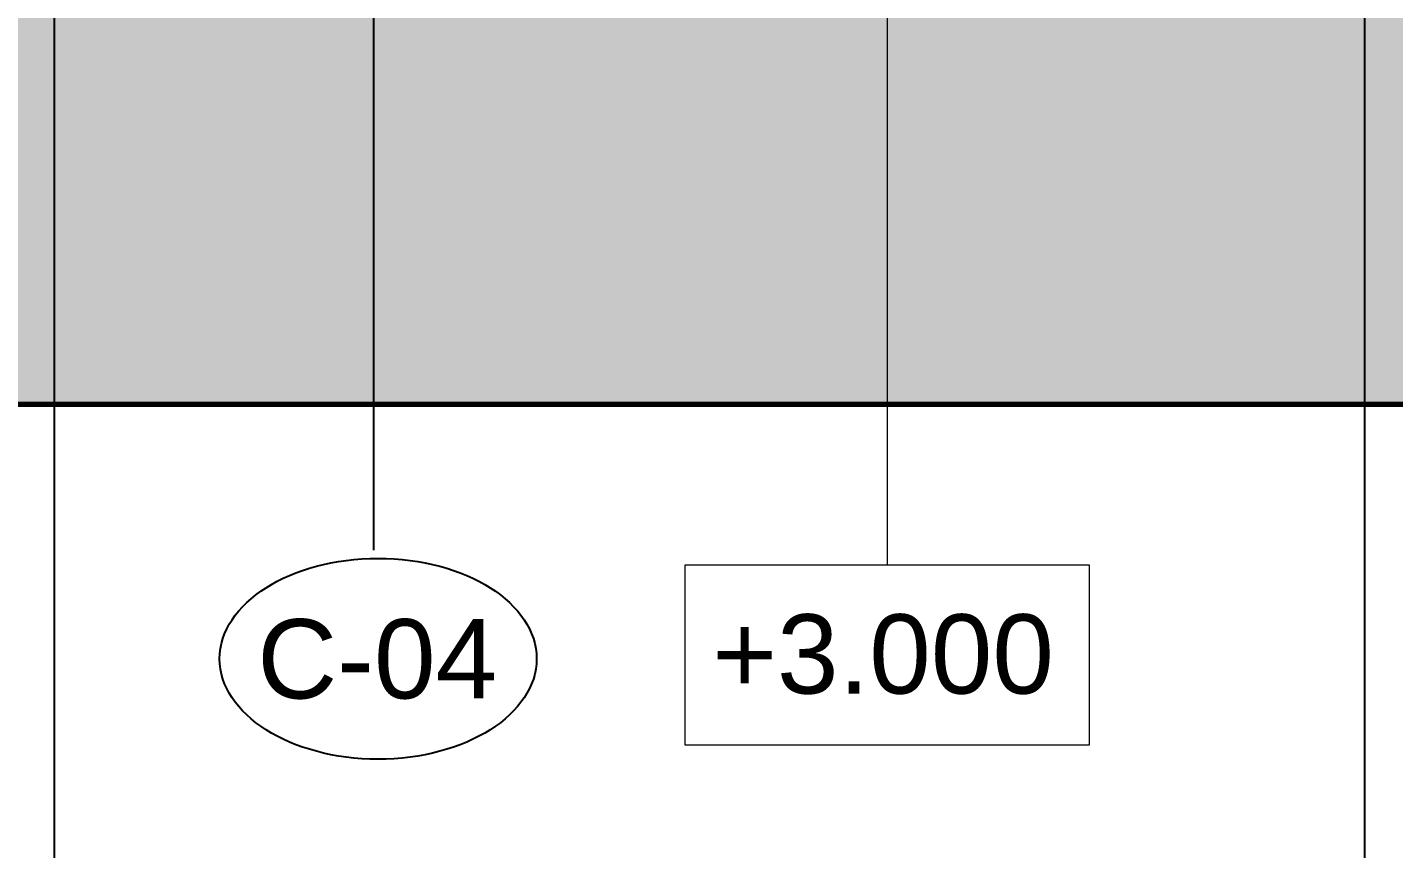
# Model space of a CAD drawing. Header units: millimetres. Extents: x -920231 to -841213, y -17301 to 22361.
# Drawn here: x -854864 to -849691, y -7722 to -4614 of the extents above; entities that cross this region are included whole.
import ezdxf

# ---------------------------------------------------------------- set-up
doc = ezdxf.new("R2010")
doc.units = ezdxf.units.MM
for name, color, linetype, lineweight in [('A-ANNO-NOTE', 3, 'Continuous', 25), ('A-ROOM-IDEN', 3, 'Continuous', 25), ('A-WALL', 5, 'Continuous', 35), ('A-WALL-PATT', 1, 'Continuous', 35), ('G-ANNO-TEXT', 3, 'Continuous', 9)]:
    doc.layers.add(name, color=color, linetype=linetype, lineweight=lineweight)
doc.styles.add('Arial_2', font='arial.ttf', dxfattribs={"height": 300})

# ---------------------------------------------------------------- blocks, each defined once
blk = doc.blocks.new('DPA_TAG Room-Ceiling - STANDARD-8527542-4230-01 ENLARGED MULTI-PURPOSE LEVEL - REFLECTED CEILING PLAN - SHEET 1')
at = {"layer": 'A-ROOM-IDEN'}
blk.add_ellipse((0, 0), major_axis=(-6, 0), ratio=0.633333, dxfattribs=at)

msp = doc.modelspace()

# ---------------------------------------------------------------- hatches: boundary and pattern name
at = {"layer": 'A-WALL-PATT', "lineweight": 9}
h = msp.add_hatch(dxfattribs=at)
h.set_pattern_fill('FP_1', color=256, style=0, pattern_type=2)
h.set_pattern_definition([(50, (0, 0), (728.7365, -63.75582), [76.2, -838.2]), (355, (0, 0), (-140.9716, 764.2276), [60.96, -670.56]), (100.451, (60.7, -5.3), (587.77, 700.46675), [64.76, -712.36]), (46.184, (0, 203.2), (1084.3162, -168.171), [114.3, -1257.3]), (96.636, (90.4, 189.2), (949.6099, 989.7098), [97.14, -1068.54]), (351.184, (0, 203.2), (949.6206, 989.7012), [91.44, -1005.84]), (21, (101.6, 152.4), (606.45787, -409.06057), [76.2, -838.2]), (326, (101.6, 152.4), (247.20834, 736.7529), [60.96, -670.56]), (71.451, (152.14, 118.3), (853.66825, 327.68547), [64.76, -712.36]), (37.5, (0, 0), (12.35469, 338.22012), [33.528, -628.904, 33.528, -647.192, -673.1]), (37.5, (0, 0), (12.35469, 338.22012), [-1343.152, 33.528, -639.572]), (7.5, (0, 0), (267.27887, 400.72213), [33.528, -354.584, 33.528, -613.664, -256.54]), (7.5, (0, 0), (267.27887, 400.72213), [-1035.304, 33.528, -223.012]), (327.5, (-226.57, 0), (542.36333, -22.915345), [33.528, -220.472, 33.528, -758.952, -1051.56]), (327.5, (-226.57, 0), (542.36333, -22.915345), [-1046.48, 33.528, -1018.032]), (317.5, (-328.17, 0), (592.51696, 101.7071), [33.528, -296.672, 33.528, -492.76, -746.76]), (317.5, (-328.17, 0), (592.51696, 101.7071), [-856.488, 33.528, -713.232])])
h.paths.add_polyline_path([(-846107.8, -6041), (-846107.8, -4541), (-868780.5, -4541), (-868780.5, -6041), (-847419.1, -6041)])

# ---------------------------------------------------------------- linework, layer by layer
at = {"layer": 'A-ANNO-NOTE'}
msp.add_line((-854763.3, 3324.6), (-854763.3, -9727.5), dxfattribs=at)
at = {"layer": 'A-ROOM-IDEN'}
for p, q in [((-849801.8, -2456.9), (-849801.8, -9988.4)), ((-853554.3, -2522.9), (-853554.3, -6592.6))]:
    msp.add_line(p, q, dxfattribs=at)
at = {"layer": 'A-WALL', "color": 7, "lineweight": 70}
msp.add_line((-846107.8, -6041), (-867780.5, -6041), dxfattribs=at)
at = {"layer": 'G-ANNO-TEXT', "color": 10}
msp.add_line((-851609.3, -2666.2), (-851609.3, -6648.2), dxfattribs=at)
at = {"layer": 'G-ANNO-TEXT', "color": 10, "flags": 128}
msp.add_lwpolyline([(-852374, -6648.2), (-850844.6, -6648.2), (-850844.6, -7330.6), (-852374, -7330.6)], close=True, dxfattribs=at)

# ---------------------------------------------------------------- block references
at = {"layer": 'A-ROOM-IDEN', "xscale": 99.99999999999993, "yscale": 99.99999999999993, "zscale": 99.99999999999993}
msp.add_blockref('DPA_TAG Room-Ceiling - STANDARD-8527542-4230-01 ENLARGED MULTI-PURPOSE LEVEL - REFLECTED CEILING PLAN - SHEET 1', (-853536.2, -7003.3), dxfattribs=at)

# ---------------------------------------------------------------- texts
at = {"layer": 'A-ROOM-IDEN', "lineweight": 9, "insert": (-853993.8, -6853.4), "char_height": 300, "width": 1114.346, "attachment_point": 1, "style": 'Arial_2'}
msp.add_mtext('C-04', dxfattribs=at)
at = {"layer": 'G-ANNO-TEXT', "color": 7, "insert": (-852270.8, -6835), "char_height": 300, "width": 1595.358, "attachment_point": 1, "style": 'Arial_2'}
msp.add_mtext('+3.000', dxfattribs=at)

doc.saveas('drawing.dxf')
